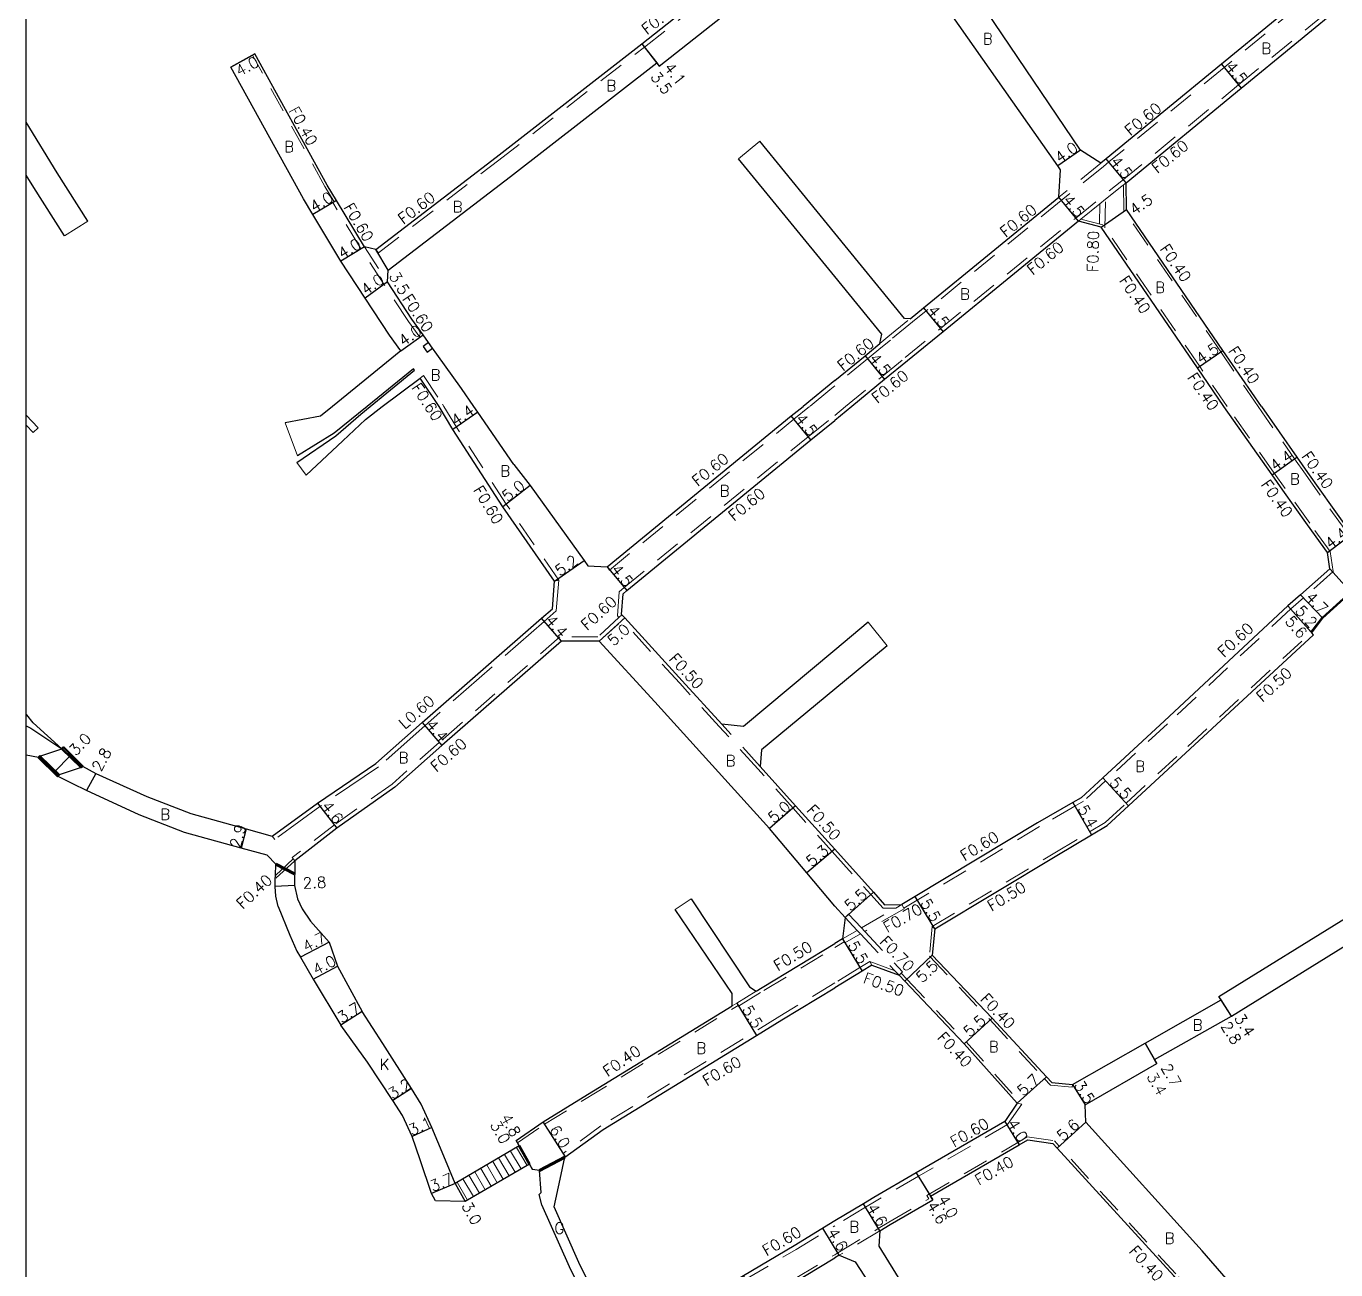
# Model space of a CAD drawing. Header units: metres. Extents: x -3200 to -2400, y -111000 to -110400.
# Drawn here: x -3200 to -3010.1, y -110771.5 to -110591.1 of the extents above; entities that cross this region are included whole.
import ezdxf

# ---------------------------------------------------------------- set-up
doc = ezdxf.new("R2010")
doc.units = ezdxf.units.M
doc.header["$LTSCALE"] = 2.5
doc.linetypes.add('2232000', pattern=[2.5, 1.5, -1])
doc.linetypes.add('2233000', pattern=[4, 3, -1])
for name, color, linetype, lineweight in [('2101000', 177, 'Continuous', 30), ('2101001', 1, 'Continuous', 30), ('2102000', 191, 'Continuous', 30), ('2102001', 191, 'Continuous', 9), ('2203000', 5, 'Continuous', 50), ('2214000', 6, 'Continuous', 15), ('2214110', 1, 'Continuous', 15), ('2214120', 2, 'Continuous', 15), ('2214990', 7, 'Continuous', 15), ('2232000', 4, '2232000', 9), ('2233000', 62, '2233000', 9), ('6165200', 3, 'Continuous', 30), ('9201100', 215, 'Continuous', 30), ('9202200', 155, 'Continuous', 60), ('9203500', 155, 'Continuous', 30)]:
    doc.layers.add(name, color=color, linetype=linetype, lineweight=lineweight)
for name, color, linetype in [('2235000', 7, 'Continuous'), ('9201500', 222, 'Continuous'), ('9202100', 82, 'Continuous'), ('9301100', 77, 'Continuous'), ('999', 7, 'Continuous')]:
    doc.layers.add(name, color=color, linetype=linetype)
doc.styles.add('Dm_Anotation', font='txt.shx', dxfattribs={"bigfont": 'pscdm.shx'})

msp = doc.modelspace()

# ---------------------------------------------------------------- linework, layer by layer
at = {"layer": '2101000'}
for points in [[(-2970.68, -110551.29), (-2972, -110552.35), (-2990.92, -110567.57), (-3011.09, -110583.78), (-3026.69, -110596.6), (-3043.38, -110610.32), (-3044.18, -110610.98), (-3047.12, -110609.08), (-3065.28, -110582.14), (-3065.5, -110581.32), (-3065.72, -110580.51)], [(-3020.88, -110646.28), (-3026.46, -110638.12), (-3040.43, -110617.7), (-3040.52, -110613.8), (-3023.83, -110600.08), (-3008.25, -110587.27), (-2988.1, -110571.07), (-2969.18, -110555.86), (-2966.58, -110555.81)], [(-3108.2, -110596.89), (-3097.51, -110588.45), (-3092.45, -110584.28), (-3091.99, -110583.9), (-3091.65, -110583.62), (-3086.84, -110579.64)], [(-3071.84, -110633.54), (-3069.89, -110631.95), (-3050.28, -110615.91), (-3050.02, -110611.92), (-3050.42, -110611.35), (-3069.07, -110584.75), (-3069.27, -110583.89), (-3069.47, -110583.05)], [(-3110.72, -110593.66), (-3104.31, -110588.6)], [(-3149.29, -110623.5), (-3131.85, -110610.08), (-3110.72, -110593.66)], [(-3150.94, -110623.1), (-3155, -110616.36), (-3156.34, -110614.14), (-3166.83, -110595.12)], [(-3147.5, -110626.5), (-3129.75, -110612.88), (-3108.57, -110596.42)], [(-3108.57, -110596.42), (-3108.2, -110596.89)], [(-3145.68, -110638.21), (-3147.32, -110635.9), (-3150.87, -110630.53), (-3154.36, -110625.17), (-3158.43, -110618.42), (-3159.8, -110616.14), (-3170.33, -110597.05)], [(-3026.33, -110646.28), (-3030.17, -110640.66), (-3044.14, -110620.24), (-3047.43, -110619.39), (-3067.05, -110635.43), (-3072.19, -110639.64), (-3075.52, -110642.37), (-3080.27, -110646.28)], [(-3149.29, -110623.5), (-3150.94, -110623.1)], [(-3147.62, -110628.2), (-3147.5, -110626.5)], [(-3135.07, -110646.28), (-3136.88, -110643.65), (-3140.44, -110638.65), (-3141.06, -110637.79), (-3141.64, -110636.97), (-3142.42, -110635.88), (-3144.07, -110633.58), (-3147.62, -110628.2)], [(-3082.76, -110642.5), (-3078.37, -110638.9), (-3076.21, -110637.12)], [(-3143.7, -110640.98), (-3143.83, -110640.79)], [(-3140.14, -110646.28), (-3142.87, -110642.14)], [(-3082.76, -110642.5), (-3087.36, -110646.28)], [(-3200, -110692.57), (-3199.33, -110692.94), (-3194.81, -110695.91), (-3192.03, -110698.63), (-3191.82, -110698.42), (-3189.91, -110699.49), (-3182.51, -110702.82), (-3176.13, -110705.3), (-3168.08, -110707.53), (-3164.31, -110708.58), (-3157.78, -110703.8), (-3149.29, -110698.04), (-3142.6, -110692.13), (-3125.29, -110676.99), (-3123.7, -110675.6), (-3123.37, -110671.61), (-3130.88, -110660.8), (-3138.13, -110649.59), (-3140.14, -110646.28)], [(-3129.28, -110654.69), (-3134.5, -110647.1), (-3135.07, -110646.28)], [(-3129.28, -110654.69), (-3126.93, -110657.73), (-3119.11, -110668.63), (-3118.58, -110669.38), (-3115.78, -110669.53), (-3089.06, -110647.64), (-3087.36, -110646.28)], [(-3080.27, -110646.28), (-3082.76, -110648.32)], [(-3010.96, -110669.83), (-3011.31, -110667.46), (-3014.22, -110663.43), (-3017.79, -110658.38), (-3019.35, -110656.17), (-3026.33, -110646.28)], [(-3020.88, -110646.28), (-3015.76, -110653.63), (-3014.2, -110655.84), (-3010.64, -110660.87), (-3007.83, -110664.77), (-3005.43, -110664.96)], [(-3099.13, -110692.35), (-3104.87, -110686.07), (-3113.2, -110676.93), (-3113.61, -110676.49), (-3113.66, -110676.43), (-3113.45, -110673.43), (-3112.9, -110672.98), (-3086.21, -110651.12), (-3082.76, -110648.32)], [(-3013.33, -110679.4), (-3013.6, -110679.1), (-3011.96, -110676.98), (-3007.88, -110673.25), (-3002.25, -110668.55), (-2986.94, -110657.31), (-2986.7, -110657.13)], [(-3010.96, -110669.83), (-3015.2, -110673.58), (-3017.04, -110675.2), (-3034.93, -110691.88), (-3043.89, -110700.13), (-3047.03, -110703.02), (-3048.24, -110703.72), (-3053.36, -110706.68), (-3071.1, -110717.36), (-3073.03, -110718.52)], [(-3082.76, -110718.73), (-3086.82, -110713.9), (-3092.2, -110707.47), (-3102.83, -110695.72), (-3108.84, -110689.13), (-3116.9, -110680.3), (-3122.4, -110680.3), (-3139.71, -110695.45), (-3146.56, -110701.5), (-3154.95, -110707.42), (-3161.04, -110712.17), (-3161.05, -110712.68), (-3161.11, -110715.74), (-3160.67, -110717.7), (-3159.96, -110719.14), (-3158.79, -110720.93)], [(-3068.24, -110722.06), (-3050.57, -110711.41), (-3045.54, -110708.4), (-3043.26, -110707.03), (-3040.17, -110704.18), (-3031.22, -110695.94), (-3013.33, -110679.4)], [(-3194.81, -110695.91), (-3198.99, -110692.17), (-3199.91, -110690.98), (-3200, -110690.88)], [(-3163.44, -110718.81), (-3163.82, -110717.29), (-3163.91, -110715.89), (-3163.88, -110714.79), (-3163.86, -110714.28), (-3163.81, -110712.65), (-3165.08, -110711.37), (-3168.85, -110710.33), (-3177.04, -110708.06), (-3183.63, -110705.49), (-3191.25, -110701.95), (-3193.23, -110700.98), (-3195.44, -110699.91), (-3195.23, -110699.7), (-3198.01, -110696.97), (-3198.22, -110697.18), (-3200, -110696.86)], [(-3082.76, -110710.5), (-3088.44, -110704.18), (-3093.56, -110698.47)], [(-3082.76, -110710.5), (-3077.16, -110716.73), (-3075.53, -110718.55), (-3073.03, -110718.52)], [(-3163.44, -110718.81), (-3161.79, -110722.97), (-3160.74, -110725.29), (-3160.21, -110726.17), (-3158.41, -110729.32), (-3154.37, -110736.01)], [(-3082.76, -110718.73), (-3081.25, -110720.41), (-3081.65, -110723.48), (-3082.76, -110724.16)], [(-3051.3, -110744.35), (-3048.28, -110744.6), (-3037.75, -110738.62), (-3026.73, -110732.36), (-3027.06, -110731.85), (-3007.68, -110719.85)], [(-3158.79, -110720.93), (-3156.06, -110723.97), (-3154.86, -110727.47), (-3151.26, -110734.01)], [(-3068.24, -110722.06), (-3068.62, -110725.84), (-3059.94, -110734.99), (-3052.06, -110743.52), (-3051.3, -110744.35)], [(-3046.34, -110750.09), (-3046.46, -110747.59), (-3036.07, -110741.57), (-3036.41, -110740.97), (-3025.23, -110734.72), (-3006.68, -110723.21)], [(-3094.17, -110731.1), (-3093.29, -110730.55), (-3082.76, -110724.16)], [(-3077.4, -110727.33), (-3078.79, -110728.18), (-3082.76, -110730.59)], [(-3077.4, -110727.33), (-3073.44, -110728.74), (-3072.61, -110729.62), (-3063.98, -110738.73), (-3056.29, -110747.34)], [(-3116.32, -110751.13), (-3094.09, -110737.5), (-3090.41, -110735.24), (-3082.76, -110730.59)], [(-3128.95, -110752.75), (-3125.06, -110750.06), (-3119.25, -110746.47), (-3097.62, -110733.21)], [(-3137.82, -110758.97), (-3139.46, -110755.02), (-3141.2, -110750.84), (-3142.73, -110747.47), (-3144.12, -110745.22), (-3148.29, -110738.68), (-3151.26, -110734.01)], [(-3136.36, -110761.59), (-3140.67, -110761.48), (-3141.23, -110760.41), (-3142.87, -110755.56), (-3144.01, -110752.16), (-3145.45, -110749.11), (-3146.82, -110746.94), (-3150.5, -110741.38), (-3154.37, -110736.01)], [(-3056.29, -110747.34), (-3058.11, -110749.98), (-3070.93, -110757.42), (-3077.07, -110760.99), (-3078.6, -110761.91), (-3082.76, -110764.41)], [(-3018.39, -110781.52), (-3029.49, -110768.73), (-3046.34, -110750.09)], [(-3121.88, -110755.15), (-3116.32, -110751.13)], [(-3128.51, -110753.54), (-3137.82, -110758.97)], [(-3128.51, -110753.54), (-3128.75, -110753.1), (-3128.95, -110752.75)], [(-3076.23, -110765.85), (-3074.73, -110764.94), (-3068.54, -110761.35), (-3068.86, -110760.84), (-3056, -110753.37), (-3054.77, -110752.63), (-3051.11, -110753.16)], [(-3022.24, -110785.64), (-3022.67, -110785.14), (-3033.61, -110772.37), (-3050.5, -110753.84), (-3051.11, -110753.16)], [(-3127.04, -110756.16), (-3136.36, -110761.59)], [(-3126.6, -110756.94), (-3127.04, -110756.16)], [(-3111.66, -110781.92), (-3111.87, -110781.79), (-3114.39, -110780.15), (-3115.81, -110778.36), (-3116.82, -110776.57), (-3119.88, -110770.45), (-3123.43, -110762.38), (-3122.56, -110758.34), (-3121.88, -110755.15)], [(-3118.15, -110777.27), (-3121.24, -110771.08), (-3125.21, -110762.07), (-3125.62, -110760.6), (-3125.34, -110760.31), (-3125.55, -110757.09), (-3126.6, -110756.94)], [(-3082.76, -110764.41), (-3088.64, -110768.03), (-3095.97, -110772.36), (-3110.83, -110781.41)], [(-3082.12, -110769.39), (-3082.76, -110769.78)], [(-3100.24, -110824.04), (-3099.88, -110820.98), (-3100.89, -110810.73), (-3101.64, -110804.5), (-3103.53, -110801.69), (-3105.44, -110798.82), (-3107.78, -110794.82), (-3108.64, -110792.62), (-3109.08, -110791.43), (-3109.5, -110789.39), (-3109.51, -110788.37), (-3109.12, -110786.53), (-3108.41, -110785.32), (-3093.63, -110776.32), (-3082.76, -110769.78)]]:
    msp.add_lwpolyline(points, dxfattribs=at)
at = {"layer": '2101001'}
msp.add_lwpolyline([(-3170.33, -110597.05), (-3167.18, -110595.31), (-3166.83, -110595.12)], dxfattribs=at)
at = {"layer": '2102000'}
for points in [[(-3191.08, -110619.4), (-3195.49, -110612.39), (-3200, -110605.04)], [(-3082.76, -110621.11), (-3093.61, -110607.79)], [(-3082.76, -110627.43), (-3096.71, -110610.32)], [(-3194.46, -110621.53), (-3198.88, -110614.52), (-3200, -110612.69)], [(-3071.84, -110633.54), (-3072.65, -110633.51), (-3082.76, -110621.11)], [(-3076.21, -110637.12), (-3075.93, -110635.79), (-3082.76, -110627.43)], [(-3145.68, -110638.21), (-3155.59, -110646.28)], [(-3143.83, -110640.79), (-3150.58, -110646.28)], [(-3150.14, -110646.28), (-3143.7, -110640.98)], [(-3148.36, -110646.28), (-3142.87, -110642.14)], [(-3198.26, -110649.38), (-3200, -110647.51)], [(-3155.59, -110646.28), (-3157.33, -110647.69), (-3162.43, -110648.62)], [(-3160.76, -110654.39), (-3155.08, -110650.5), (-3151.47, -110647.37), (-3150.14, -110646.28)], [(-3150.58, -110646.28), (-3155.34, -110650.15), (-3160.67, -110653.4)], [(-3159.4, -110656.23), (-3154.09, -110651.27), (-3150.82, -110648.13), (-3148.36, -110646.28)], [(-3198.99, -110650.06), (-3200, -110648.98)], [(-3077.89, -110677.53), (-3082.76, -110681.61)], [(-3082.76, -110681.61), (-3095.99, -110692.7), (-3099.13, -110692.35)], [(-3075.15, -110680.99), (-3082.76, -110687.29)], [(-3082.76, -110687.29), (-3093.38, -110696.09), (-3093.56, -110698.47)], [(-3103.57, -110717.68), (-3095.1, -110730.46), (-3094.17, -110731.1)], [(-3097.62, -110733.21), (-3097.64, -110731.42), (-3105.88, -110719.24)], [(-3076.23, -110765.85), (-3076.35, -110768.05), (-3070.13, -110778.2)], [(-3082.12, -110769.39), (-3079.79, -110770.34), (-3073.65, -110779.76)]]:
    msp.add_lwpolyline(points, dxfattribs=at)
at = {"layer": '2102001'}
for points in [[(-3096.71, -110610.32), (-3093.61, -110607.79)], [(-3194.46, -110621.53), (-3191.08, -110619.4)], [(-3198.99, -110650.06), (-3198.26, -110649.38)], [(-3160.67, -110653.4), (-3162.43, -110648.62)], [(-3160.76, -110654.39), (-3159.4, -110656.23)], [(-3077.89, -110677.53), (-3075.15, -110680.99)], [(-3105.88, -110719.24), (-3103.57, -110717.68)]]:
    msp.add_lwpolyline(points, dxfattribs=at)
at = {"layer": '2203000'}
for points in [[(-3195.23, -110699.7), (-3195.44, -110699.91), (-3198.22, -110697.18), (-3198.01, -110696.97)], [(-3194.81, -110695.91), (-3192.03, -110698.63), (-3191.82, -110698.42), (-3194.6, -110695.69)]]:
    msp.add_lwpolyline(points, close=True, dxfattribs=at)
at = {"layer": '2214000'}
for points in [[(-3128.51, -110753.54), (-3137.82, -110758.97)], [(-3127.04, -110756.16), (-3136.36, -110761.59)]]:
    msp.add_lwpolyline(points, dxfattribs=at)
at = {"layer": '2214110'}
msp.add_lwpolyline([(-3136.36, -110761.59), (-3137.82, -110758.97)], dxfattribs=at)
at = {"layer": '2214120'}
msp.add_lwpolyline([(-3127.04, -110756.16), (-3128.51, -110753.54)], dxfattribs=at)
at = {"layer": '2214990'}
for points in [[(-3128.25, -110756.86), (-3129.76, -110754.27)], [(-3127.38, -110756.35), (-3128.89, -110753.76)], [(-3130.84, -110758.37), (-3132.35, -110755.78)], [(-3129.97, -110757.87), (-3131.49, -110755.27)], [(-3129.11, -110757.36), (-3130.62, -110754.77)], [(-3134.29, -110760.39), (-3135.8, -110757.79)], [(-3133.43, -110759.88), (-3134.94, -110757.29)], [(-3132.56, -110759.38), (-3134.08, -110756.79)], [(-3131.7, -110758.87), (-3133.21, -110756.28)], [(-3136.02, -110761.39), (-3137.53, -110758.8)], [(-3135.16, -110760.89), (-3136.67, -110758.3)]]:
    msp.add_lwpolyline(points, dxfattribs=at)
at = {"layer": '2232000'}
for points in [[(-2970.3, -110551.76), (-2971.62, -110552.82), (-2990.55, -110568.03), (-3010.71, -110584.25), (-3026.31, -110597.07), (-3043, -110610.79), (-3043.8, -110611.45), (-3049.91, -110616.38), (-3069.51, -110632.41), (-3071.46, -110634), (-3074.68, -110636.63), (-3075.83, -110637.58), (-3077.99, -110639.36), (-3082.76, -110643.27)], [(-3041.13, -110613.52), (-3024.21, -110599.61), (-3008.63, -110586.81), (-2988.48, -110570.6), (-2969.55, -110555.39)], [(-3110.35, -110594.13), (-3099.69, -110585.71), (-3094.76, -110581.65), (-3094.3, -110581.26), (-3093.88, -110580.92), (-3089.06, -110576.94), (-3089.45, -110576.48)], [(-3148.92, -110623.97), (-3131.48, -110610.55), (-3110.35, -110594.13)], [(-3155.34, -110616.56), (-3156.68, -110614.34), (-3167.18, -110595.31), (-3166.83, -110595.12)], [(-3044.18, -110610.98), (-3050.28, -110615.91)], [(-3081.21, -110646.28), (-3075.9, -110641.91), (-3072.57, -110639.17), (-3067.43, -110634.97), (-3047.81, -110618.93), (-3041.13, -110613.52)], [(-3040.52, -110613.8), (-3041.11, -110614.28), (-3043.5, -110616.21), (-3044.31, -110616.87), (-3047.05, -110619.08), (-3047.43, -110619.39)], [(-3021.37, -110646.28), (-3026.79, -110638.35), (-3040.82, -110617.83), (-3040.91, -110614.12)], [(-3155.52, -110616.66), (-3155.34, -110616.56), (-3155, -110616.36)], [(-3151.44, -110623.43), (-3151.66, -110623.07), (-3155.52, -110616.66)], [(-3044.38, -110619.77), (-3044.31, -110616.87)], [(-3043.59, -110620.34), (-3043.5, -110616.21)], [(-3043.9, -110619.89), (-3047.05, -110619.08)], [(-3025.85, -110646.28), (-3029.84, -110640.44), (-3043.9, -110619.89)], [(-3150.94, -110623.1), (-3147.62, -110628.2)], [(-3142.42, -110635.88), (-3142.91, -110636.23), (-3144.56, -110633.92), (-3148.12, -110628.53), (-3151.44, -110623.43)], [(-3149.29, -110623.5), (-3148.92, -110623.97)], [(-3076.21, -110637.12), (-3075.06, -110636.17), (-3071.84, -110633.54)], [(-3142.87, -110642.14), (-3142.38, -110641.79), (-3139.64, -110645.94), (-3139.44, -110646.28)], [(-3082.76, -110643.27), (-3083.45, -110643.84), (-3086.41, -110646.28)], [(-3122.76, -110671.45), (-3130.4, -110660.43), (-3137.62, -110649.26), (-3139.44, -110646.28)], [(-3115.78, -110669.53), (-3115.4, -110669.99), (-3088.68, -110648.1), (-3086.41, -110646.28)], [(-3114.28, -110676.64), (-3114.03, -110673.13), (-3113.28, -110672.52), (-3086.59, -110650.65), (-3082.76, -110647.55)], [(-3081.21, -110646.28), (-3082.76, -110647.55)], [(-3010.49, -110670.22), (-3010.93, -110667.3), (-3013.89, -110663.2), (-3017.46, -110658.15), (-3019.02, -110655.94), (-3025.85, -110646.28)], [(-3021.37, -110646.28), (-3016.09, -110653.86), (-3014.52, -110656.07), (-3010.96, -110661.1), (-3008.04, -110665.15), (-3005.01, -110665.39)], [(-3010.49, -110670.22), (-3014.81, -110674.03), (-3016.64, -110675.64), (-3034.53, -110692.32), (-3043.49, -110700.58), (-3046.67, -110703.51), (-3047.94, -110704.24), (-3053.06, -110707.19), (-3070.79, -110717.87), (-3072.73, -110719.04)], [(-3122.76, -110671.45), (-3123.37, -110671.61)], [(-3113.61, -110676.49), (-3114.05, -110676.89), (-3117.13, -110679.7), (-3122.62, -110679.7), (-3140.1, -110694.99), (-3146.93, -110701.03), (-3155.3, -110706.94), (-3161.41, -110711.7)], [(-3116.9, -110680.3), (-3113.57, -110677.27), (-3113.2, -110676.93)], [(-3114.05, -110676.89), (-3114.28, -110676.64)], [(-3082.76, -110711.25), (-3088.81, -110704.51), (-3093.93, -110698.81), (-3099.5, -110692.69), (-3105.24, -110686.4), (-3113.57, -110677.27)], [(-3068.61, -110721.69), (-3050.82, -110710.99), (-3045.8, -110707.97), (-3043.56, -110706.63), (-3040.5, -110703.81), (-3031.56, -110695.57), (-3013.66, -110679.02)], [(-3013.6, -110679.1), (-3013.66, -110679.02)], [(-3093.56, -110698.47), (-3099.13, -110692.35)], [(-3161.04, -110712.17), (-3163.88, -110714.79)], [(-3161.27, -110711.88), (-3163.86, -110714.28)], [(-3161.04, -110712.17), (-3161.27, -110711.88), (-3161.41, -110711.7)], [(-3082.76, -110711.25), (-3077.53, -110717.06), (-3075.75, -110719.06), (-3073.92, -110719.03)], [(-3081.25, -110720.41), (-3080.74, -110719.93)], [(-3080.74, -110719.93), (-3078.9, -110721.9), (-3078.4, -110722.42), (-3072.93, -110728.27)], [(-3078.9, -110721.9), (-3073.92, -110719.03), (-3073.03, -110718.52), (-3072.73, -110719.04), (-3072.68, -110719.12), (-3078.4, -110722.42)], [(-3081.25, -110720.41), (-3079.52, -110722.26), (-3079.03, -110722.78), (-3074.04, -110728.11), (-3073.44, -110728.74)], [(-3068.61, -110721.69), (-3069.03, -110725.98), (-3060.23, -110735.26), (-3052.35, -110743.8), (-3051.49, -110744.73)], [(-3068.61, -110721.69), (-3068.24, -110722.06)], [(-3081.4, -110723.91), (-3082.76, -110724.74)], [(-3081.65, -110723.48), (-3079.52, -110722.26)], [(-3081.65, -110723.48), (-3081.4, -110723.91), (-3081.3, -110724.09)], [(-3081.3, -110724.09), (-3079.03, -110722.78)], [(-3096.71, -110733.24), (-3093.03, -110730.98), (-3082.76, -110724.74)], [(-3077.68, -110726.8), (-3079.1, -110727.67), (-3082.76, -110729.89)], [(-3077.68, -110726.8), (-3077.4, -110727.33)], [(-3077.68, -110726.8), (-3074.04, -110728.11)], [(-3073.44, -110728.74), (-3073.15, -110728.47), (-3072.93, -110728.27)], [(-3073.15, -110728.47), (-3072.32, -110729.35), (-3063.68, -110738.45), (-3055.65, -110747.46)], [(-3082.76, -110729.89), (-3090.73, -110734.73), (-3116.66, -110750.63), (-3122.16, -110754.62)], [(-3097.62, -110733.21), (-3096.97, -110732.81), (-3094.17, -110731.1)], [(-3128.75, -110753.1), (-3124.84, -110750.39), (-3119.04, -110746.81), (-3096.76, -110733.15)], [(-3096.97, -110732.81), (-3096.76, -110733.15), (-3096.71, -110733.24)], [(-3051.49, -110744.73), (-3048.31, -110745)], [(-3048.28, -110744.6), (-3048.31, -110745)], [(-3055.65, -110747.46), (-3057.69, -110750.43), (-3070.62, -110757.93), (-3076.76, -110761.5), (-3078.29, -110762.42), (-3082.76, -110765.11)], [(-3056.29, -110747.34), (-3055.65, -110747.46)], [(-3076.44, -110765.51), (-3074.93, -110764.6), (-3069.1, -110761.21), (-3069.41, -110760.7), (-3056.2, -110753.03), (-3054.86, -110752.21), (-3050.91, -110752.79)], [(-3021.93, -110785.38), (-3022.36, -110784.88), (-3033.31, -110772.1), (-3050.2, -110753.57), (-3050.91, -110752.79)], [(-3121.81, -110755.1), (-3122.16, -110754.62)], [(-3095.97, -110772.36), (-3095.71, -110772.79), (-3095.66, -110772.87), (-3088.33, -110768.54), (-3082.76, -110765.11)], [(-3082.32, -110769.05), (-3076.44, -110765.51)], [(-3076.23, -110765.85), (-3082.12, -110769.39)], [(-3093.83, -110775.97), (-3082.76, -110769.31)], [(-3082.32, -110769.05), (-3082.76, -110769.31)]]:
    msp.add_lwpolyline(points, dxfattribs=at)
at = {"layer": '2233000'}
for points in [[(-3122.76, -110671.45), (-3123.13, -110675.89), (-3124.9, -110677.44), (-3142.21, -110692.58), (-3148.92, -110698.52), (-3157.44, -110704.29), (-3163.96, -110709.06)], [(-3164.31, -110708.58), (-3163.96, -110709.06)]]:
    msp.add_lwpolyline(points, dxfattribs=at)
at = {"layer": '2235000'}
msp.add_lwpolyline([(-3142.46, -110637.56), (-3141.88, -110638.37), (-3141.06, -110637.79), (-3141.64, -110636.97)], close=True, dxfattribs=at)
at = {"layer": '6165200'}
msp.add_lwpolyline([(-3013.7, -110678.98), (-3012.07, -110676.87), (-3007.98, -110673.14), (-3002.34, -110668.43), (-2986.78, -110657.01)], dxfattribs=at)
at = {"layer": '9201100'}
for points in [[(-3110.72, -110593.66), (-3108.2, -110596.89)], [(-3110.72, -110593.66), (-3108.57, -110596.42)], [(-3166.83, -110595.12), (-3170.33, -110597.05)], [(-3026.69, -110596.6), (-3023.83, -110600.08)], [(-3047.12, -110609.08), (-3050.42, -110611.35)], [(-3040.52, -110613.8), (-3043.38, -110610.32)], [(-3155, -110616.36), (-3158.43, -110618.42)], [(-3047.43, -110619.39), (-3050.28, -110615.91)], [(-3044.14, -110620.24), (-3040.43, -110617.7)], [(-3150.94, -110623.1), (-3154.36, -110625.17)], [(-3147.5, -110626.5), (-3149.29, -110623.5)], [(-3147.62, -110628.2), (-3150.87, -110630.53)], [(-3069.89, -110631.95), (-3067.05, -110635.43)], [(-3145.68, -110638.21), (-3142.42, -110635.88)], [(-3030.17, -110640.66), (-3026.46, -110638.12)], [(-3078.37, -110638.9), (-3075.52, -110642.37)], [(-3134.5, -110647.1), (-3138.13, -110649.59)], [(-3086.21, -110651.12), (-3089.06, -110647.64)], [(-3019.35, -110656.17), (-3015.76, -110653.63)], [(-3126.93, -110657.73), (-3130.88, -110660.8)], [(-3011.31, -110667.46), (-3007.83, -110664.77)], [(-3123.37, -110671.61), (-3119.11, -110668.63)], [(-3115.78, -110669.53), (-3112.9, -110672.98)], [(-3010.96, -110669.83), (-3007.88, -110673.25)], [(-3015.2, -110673.58), (-3011.96, -110676.98)], [(-3017.04, -110675.2), (-3013.6, -110679.1)], [(-3013.33, -110679.4), (-3017.04, -110675.2)], [(-3122.4, -110680.3), (-3125.29, -110676.99)], [(-3116.9, -110680.3), (-3113.2, -110676.93)], [(-3142.6, -110692.13), (-3139.71, -110695.45)], [(-3195.79, -110699.15), (-3193.69, -110697.01)], [(-3189.91, -110699.49), (-3191.25, -110701.95)], [(-3043.89, -110700.13), (-3040.17, -110704.18)], [(-3157.78, -110703.8), (-3154.95, -110707.42)], [(-3088.44, -110704.18), (-3092.2, -110707.47)], [(-3048.24, -110703.72), (-3045.54, -110708.4)], [(-3168.08, -110707.53), (-3168.85, -110710.33)], [(-3082.76, -110710.5), (-3086.82, -110713.9)], [(-3161.11, -110715.74), (-3163.91, -110715.89)], [(-3081.25, -110720.41), (-3077.16, -110716.73)], [(-3068.24, -110722.06), (-3071.1, -110717.36)], [(-3156.06, -110723.97), (-3160.21, -110726.17)], [(-3081.65, -110723.48), (-3078.79, -110728.18)], [(-3068.62, -110725.84), (-3072.61, -110729.62)], [(-3096.97, -110732.81), (-3094.09, -110737.5)], [(-3025.23, -110734.72), (-3027.06, -110731.85)], [(-3025.23, -110734.72), (-3026.73, -110732.36)], [(-3151.26, -110734.01), (-3154.37, -110736.01)], [(-3063.98, -110738.73), (-3059.94, -110734.99)], [(-3037.75, -110738.62), (-3036.07, -110741.57)], [(-3036.41, -110740.97), (-3037.75, -110738.62)], [(-3056.29, -110747.34), (-3052.06, -110743.52)], [(-3048.28, -110744.6), (-3046.46, -110747.59)], [(-3144.12, -110745.22), (-3146.82, -110746.94)], [(-3121.81, -110755.1), (-3125.06, -110750.06)], [(-3058.11, -110749.98), (-3056, -110753.37)], [(-3046.34, -110750.09), (-3050.5, -110753.84)], [(-3141.2, -110750.84), (-3144.01, -110752.16)], [(-3128.95, -110752.75), (-3126.6, -110756.94)], [(-3128.51, -110753.54), (-3127.04, -110756.16)], [(-3070.93, -110757.42), (-3068.54, -110761.35)], [(-3070.93, -110757.42), (-3068.86, -110760.84)], [(-3137.82, -110758.97), (-3141.23, -110760.41)], [(-3137.82, -110758.97), (-3136.36, -110761.59)], [(-3076.23, -110765.85), (-3078.6, -110761.91)], [(-3082.12, -110769.39), (-3084.49, -110765.45)]]:
    msp.add_lwpolyline(points, dxfattribs=at)
at = {"layer": '9201100', "flags": 128}
msp.add_lwpolyline([(-3158.41, -110729.32), (-3154.86, -110727.47)], dxfattribs=at)
at = {"layer": '9202200'}
for points in [[(-3163.81, -110712.65), (-3161.08, -110714.04)], [(-3127.04, -110756.16), (-3128.51, -110753.54)], [(-3125.55, -110757.09), (-3121.88, -110755.15)]]:
    msp.add_lwpolyline(points, dxfattribs=at)
at = {"layer": '9301100'}
msp.add_lwpolyline([(-3198.01, -110696.97), (-3194.81, -110695.91), (-3192.03, -110698.63), (-3195.23, -110699.7)], close=True, dxfattribs=at)
at = {"layer": '999'}
msp.add_lwpolyline([(-3200, -110400), (-2400, -110400), (-2400, -111000), (-3200, -111000)], close=True, dxfattribs=at)

# ---------------------------------------------------------------- texts
at = {"layer": '9201500', "style": 'Dm_Anotation'}
for s, rotation, p in [('4.0', 28.8779, (-3169.08, -110598.44)), ('4.5', 309.4194, (-3026.2, -110597.04)), ('3.5', 307.8519, (-3109.57, -110598.47)), ('4.1', 307.8519, (-3107.6, -110597.12)), ('4.0', 34.5368, (-3050.14, -110611.04)), ('4.5', 309.4199, (-3042.89, -110610.76)), ('4.0', 31.0547, (-3158.24, -110618.14)), ('4.5', 34.389, (-3039.3, -110618.57)), ('4.5', 309.2772, (-3049.79, -110616.35)), ('4.0', 31.0963, (-3154.19, -110624.92)), ('3.5', 300.7518, (-3147.44, -110627.32)), ('4.0', 35.5445, (-3150.72, -110630.18)), ('4.5', 309.2767, (-3069.41, -110632.39)), ('4.0', 35.5116, (-3145.27, -110637.61)), ('4.5', 34.3676, (-3029.69, -110640.21)), ('4.5', 309.4065, (-3077.88, -110639.34)), ('4.4', 34.5332, (-3137.69, -110649.17)), ('4.5', 309.3299, (-3088.57, -110648.07)), ('4.4', 35.3285, (-3018.92, -110655.74)), ('5.0', 37.8086, (-3130.23, -110660.16)), ('4.4', 37.6634, (-3010.9, -110667.01)), ('5.2', 34.9674, (-3122.61, -110670.96)), ('4.5', 309.8456, (-3115.29, -110669.96)), ('4.7', 313.7243, (-3014.61, -110674.05)), ('5.2', 311.4533, (-3016.11, -110675.97)), ('4.4', 311.1854, (-3124.82, -110677.37)), ('5.0', 42.3858, (-3114.83, -110681.11)), ('5.6', 311.4533, (-3017.58, -110677.5)), ('4.4', 311.1831, (-3142.13, -110692.52)), ('3.0', 45.5921, (-3192.82, -110697.04)), ('2.8', 61.3777, (-3189.19, -110699.37)), ('5.5', 312.663, (-3043.04, -110700.91)), ('4.6', 308.0826, (-3157.27, -110704.29)), ('5.0', 41.1338, (-3091.59, -110706.8)), ('5.4', 299.9747, (-3047.61, -110704.63)), ('2.9', 74.5061, (-3168.99, -110710.44)), ('5.3', 39.984, (-3086.08, -110713.15)), ('2.8', 2.971, (-3159.87, -110716.22)), ('5.5', 41.9358, (-3080.46, -110719.56)), ('5.5', 301.3353, (-3070.42, -110718.29)), ('4.7', 27.8943, (-3159.39, -110725.45)), ('5.5', 301.3318, (-3080.96, -110724.41)), ('4.0', 27.7059, (-3157.92, -110728.79)), ('5.5', 43.4743, (-3070.07, -110729.97)), ('3.7', 32.6115, (-3154.22, -110735.79)), ('5.5', 301.5203, (-3096.28, -110733.74)), ('5.5', 42.79, (-3063.2, -110737.87)), ('3.4', 302.437, (-3024.9, -110734.98)), ('2.8', 302.437, (-3026.85, -110736.12)), ('3.4', 299.6073, (-3037.6, -110743.42)), ('2.7', 299.6073, (-3035.52, -110742.16)), ('3.2', 32.5327, (-3146.87, -110746.85)), ('5.7', 42.0172, (-3055.43, -110746.43)), ('3.5', 301.4074, (-3048.12, -110744.68)), ('3.1', 25.1347, (-3144.09, -110752.09)), ('3.0', 299.285, (-3132.79, -110750.43)), ('4.8', 299.285, (-3131.26, -110749.41)), ('4.0', 301.8492, (-3057.81, -110750.26)), ('5.6', 42.0207, (-3049.67, -110752.96)), ('6.0', 302.829, (-3124.22, -110751.18)), ('3.7', 22.8563, (-3141.04, -110760.22)), ('3.0', 299.1942, (-3136.93, -110762.2)), ('4.0', 301.2242, (-3067.91, -110761.27)), ('4.6', 301.0397, (-3078.16, -110762.46)), ('4.6', 301.2242, (-3069.49, -110762.16)), ('4.6', 301.0403, (-3083.91, -110766.06))]:
    msp.add_text(s, height=1.6, rotation=rotation, dxfattribs=at).set_placement(p)
at = {"layer": '9202100', "style": 'Dm_Anotation'}
for s, p in [('B', (-3061.29, -110593.73)), ('B', (-3020.89, -110595.12)), ('B', (-3115.88, -110600.52)), ('B', (-3162.6, -110609.37)), ('B', (-3138.15, -110618.09)), ('B', (-3036.3, -110629.8)), ('B', (-3064.6, -110630.76)), ('B', (-3141.36, -110642.48)), ('B', (-3131.26, -110656.42)), ('B', (-3016.75, -110657.58)), ('B', (-3099.43, -110659.3)), ('B', (-3146, -110698.03)), ('B', (-3098.57, -110698.46)), ('B', (-3039.2, -110699.28)), ('B', (-3180.57, -110706.23)), ('B', (-3030.86, -110736.77)), ('B', (-3102.83, -110740.15)), ('B', (-3060.42, -110739.95)), ('K', (-3148.75, -110742.51)), ('G', (-3123.42, -110766.26)), ('B', (-3080.63, -110766.07)), ('B', (-3034.92, -110767.73))]:
    msp.add_text(s, height=1.6, dxfattribs=at).set_placement(p)
at = {"layer": '9203500', "style": 'Dm_Anotation'}
for s, rotation, p in [('F0.60', 38.2964, (-3109.97, -110592.4)), ('F0.60', 39.4041, (-3039.87, -110607.09)), ('F0.40', 298.8778, (-3161.98, -110603.32)), ('F0.60', 39.4041, (-3035.96, -110612.53)), ('F0.60', 37.5744, (-3145.3, -110619.92)), ('F0.60', 301.0552, (-3154.02, -110617.36)), ('F0.60', 39.4041, (-3057.96, -110621.83)), ('F0.80', 88.7191, (-3044.58, -110626.81)), ('F0.60', 39.4041, (-3054.05, -110627.28)), ('F0.40', 304.3683, (-3035.69, -110623.41)), ('F0.40', 304.3683, (-3041.59, -110628.01)), ('F0.60', 303.4224, (-3145.53, -110630.64)), ('F0.60', 39.4041, (-3081.55, -110641.21)), ('F0.40', 304.3683, (-3025.79, -110638.22)), ('F0.60', 39.4041, (-3076.56, -110645.91)), ('F0.40', 304.3683, (-3031.69, -110642.06)), ('F0.60', 303.4399, (-3144.19, -110643.53)), ('F0.60', 39.3311, (-3102.64, -110657.94)), ('F0.40', 305.2523, (-3015.15, -110653.48)), ('F0.40', 305.2523, (-3021.03, -110657.61)), ('F0.60', 301.2413, (-3135.23, -110658.36)), ('F0.60', 39.3308, (-3097.36, -110662.99)), ('F0.60', 42.3854, (-3118.67, -110678.84)), ('F0.60', 42.9855, (-3026.3, -110682.76)), ('F0.50', 312.3854, (-3106.88, -110682.96)), ('F0.50', 42.7554, (-3020.73, -110689.23)), ('L0.60', 41.185, (-3145.1, -110693.15)), ('F0.60', 41.185, (-3140.5, -110699.39)), ('F0.50', 311.9353, (-3086.96, -110704.9)), ('F0.60', 31.0538, (-3063.95, -110712.27)), ('F0.40', 42.7649, (-3168.6, -110719.27)), ('F0.50', 31.0554, (-3060.03, -110719.55)), ('F0.70', 29.9282, (-3075.13, -110722.67)), ('F0.70', 313.1339, (-3076.35, -110724)), ('F0.50', 31.2745, (-3091, -110728.22)), ('F0.50', 340.3485, (-3078.76, -110729.84)), ('F0.40', 313.4747, (-3061.76, -110732.34)), ('F0.40', 313.4747, (-3068.02, -110737.91)), ('F0.40', 34.7143, (-3115.67, -110743.57)), ('F0.60', 31.2663, (-3101.29, -110744.91)), ('F0.60', 30.1477, (-3065.42, -110753.79)), ('F0.40', 30.1477, (-3061.85, -110759.33)), ('F0.60', 30.5871, (-3092.64, -110769.56)), ('F0.40', 312.3383, (-3040.19, -110768.88))]:
    msp.add_text(s, height=1.6, rotation=rotation, dxfattribs=at).set_placement(p)

doc.saveas('drawing.dxf')
